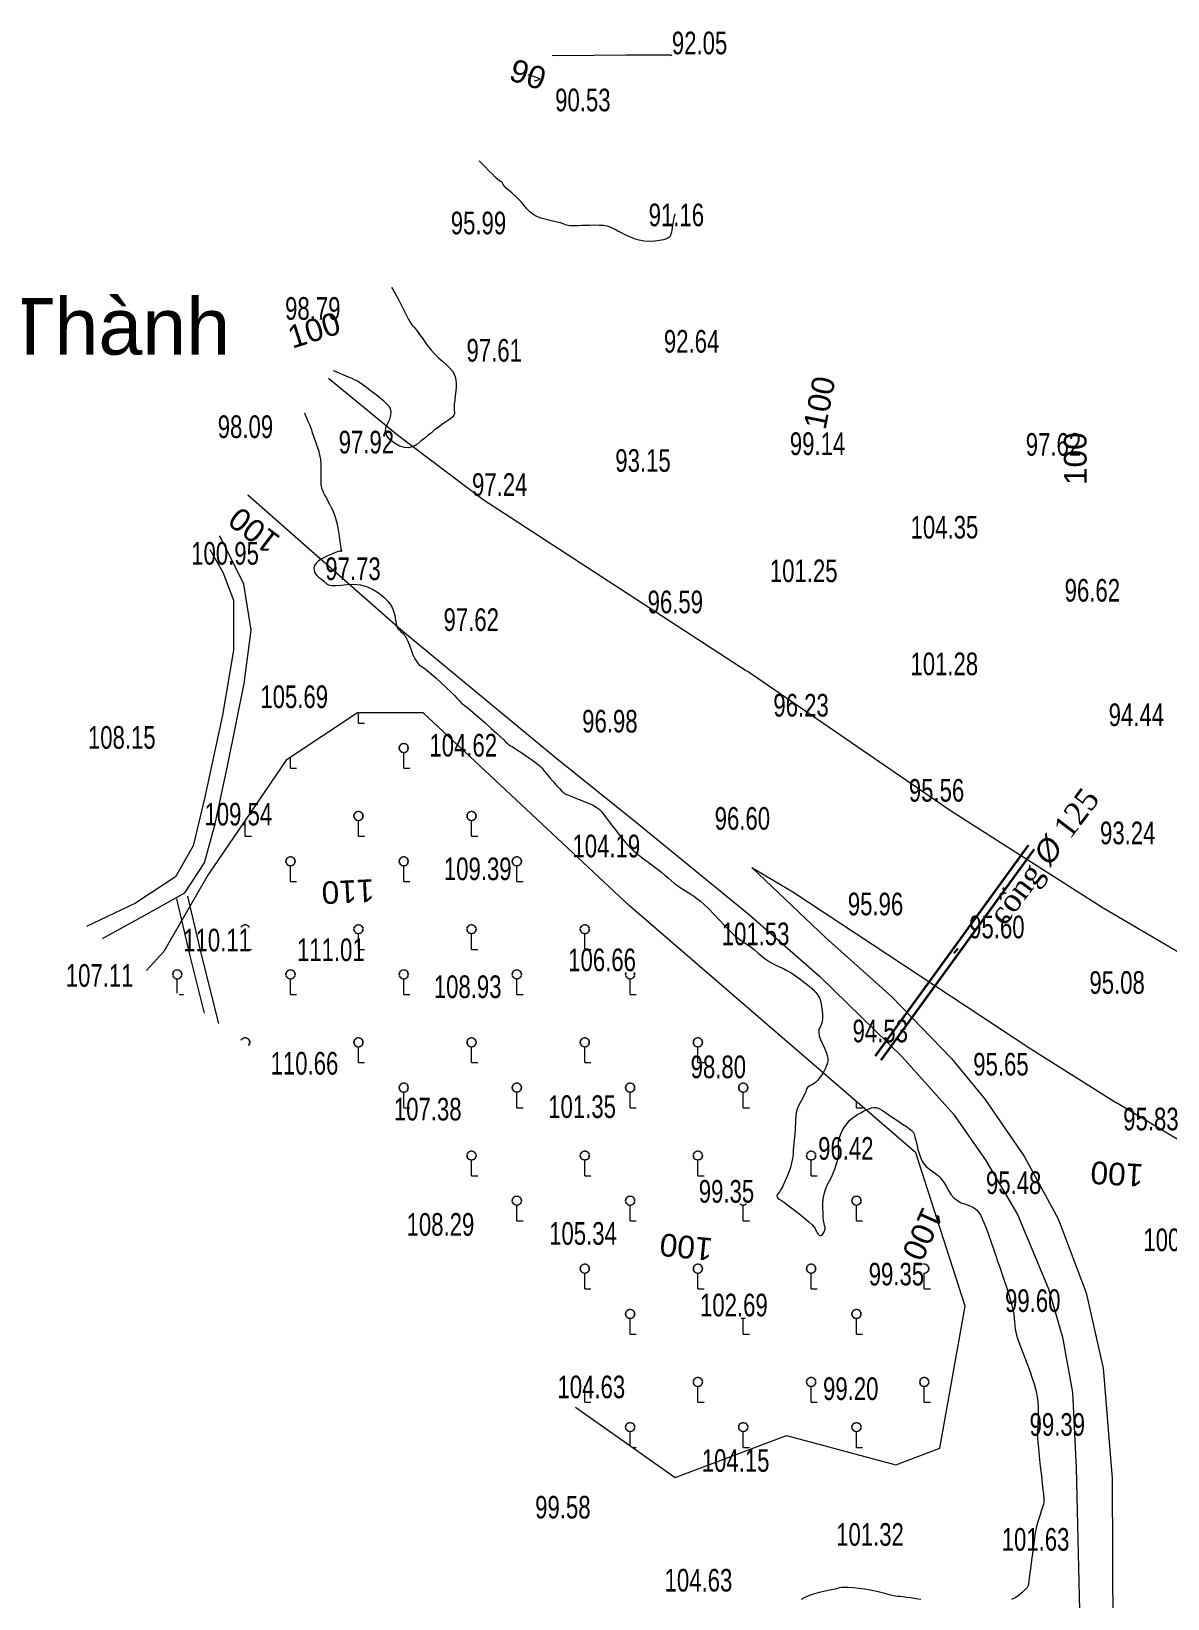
# Model space of a CAD drawing. Header units: metres. Extents: x 431726 to 434411, y 2469261 to 2472412.
# Drawn here: x 432888.2 to 433089, y 2471557.3 to 2471834.2 of the extents above; entities that cross this region are included whole.
import ezdxf
from ezdxf.enums import TextEntityAlignment as Align

# ---------------------------------------------------------------- set-up
doc = ezdxf.new("R2010")
doc.units = ezdxf.units.M
doc.header["$MEASUREMENT"] = 0
doc.linetypes.add('ACAD_ISO02W100', pattern=[15, 12, -3])
for name, color, linetype, lineweight in [('1', 8, 'Continuous', 18), ('CAO DO', 8, 'Continuous', 18), ('cong-ks', 8, 'ACAD_ISO02W100', 18), ('duong be tong-ks', 8, 'Continuous', 18), ('duong dat-ks', 8, 'Continuous', 18), ('duong nhua-ks', 8, 'Continuous', 18), ('GHICHUTHUYHE', 8, 'Continuous', 18), ('mat nuoc-ks', 8, 'DUONG_MEP_NUOC', 18), ('MH_DongMuc', 8, 'Continuous', 18), ('MH_DongMuc_Con', 8, 'Continuous', 18), ('ranh gioi thuc vat-ks', 8, 'RAO_T_VAT', 18), ('thuc vat-ks', 8, 'Continuous', 18)]:
    doc.layers.add(name, color=color, linetype=linetype, lineweight=lineweight)
doc.styles.add('ghi chu thuy he', font='VNTIMEI.TTF')
doc.styles.add('ks_ten cong trinh', font='VNARIAL.TTF')
doc.styles.get("Standard").update_dxf_attribs({"font": 'arial.ttf'})
doc.styles.add('Style-STANDARD', font='STANDARD.shx')
doc.linetypes.add('DUONG_MEP_NUOC', pattern='A,0.2,[130,ltypeshp.shx,S=0.15,R=0,X=0,Y=0.15],0.05,[130,ltypeshp.shx,S=0.15,R=0,X=0,Y=0.15],1', length=1.25)
doc.linetypes.add('RAO_T_VAT', pattern='A,0,[133,ltypeshp.shx,S=0.34,R=0,X=-0.17,Y=0],-2,[133,ltypeshp.shx,S=0.08,R=0,X=0,Y=0],-1.5,[133,ltypeshp.shx,S=0.08,R=0,X=0,Y=0],-1.5,[133,ltypeshp.shx,S=0.08,R=0,X=0,Y=0],-2', length=7)
doc.dimstyles.get("Standard").update_dxf_attribs({"dimtxt": 0.18, "dimasz": 0.18, "dimexe": 0.18, "dimexo": 0.0625, "dimgap": 0.09, "dimtad": 0, "dimtih": 1, "dimtoh": 1, "dimdec": 4, "dimzin": 0, "dimdsep": 46, "dimtxsty": 'Standard', "dimcen": 0.09, "dimadec": 0, "dimazin": 0, "dimtfac": 1, "dimtdec": 4, "dimtofl": 0, "dimtmove": 0, "dimatfit": 3, "dimfxl": 1, "dimtolj": 1, "dimtzin": 0, "dimarcsym": 0})

# ---------------------------------------------------------------- blocks, each defined once
blk = doc.blocks.new('TerminatorOpen_0.5')
at = {"color": 0, "linetype": 'ByBlock', "lineweight": -2}
for q in [(-1, 0.25), (-1, 0), (-1, -0.25)]:
    blk.add_line((0, 0), q, dxfattribs=at)

msp = doc.modelspace()

# ---------------------------------------------------------------- hatches: boundary and pattern name
at = {"layer": 'mat nuoc-ks', "linetype": 'ACAD_ISO02W100'}
h = msp.add_hatch(dxfattribs=at)
h.set_pattern_fill('MUDST', color=8, scale=10, style=0)
h.paths.add_polyline_path([(432903.17, 2471123.9), (432894.76, 2471129.71), (432891.01, 2471131.03), (432888.36, 2471127.07), (432885.83, 2471119.46), (432889.16, 2471110.06), (432891.11, 2471106.41), (432898.99, 2471106.41), (432900.31, 2471107.74), (432902.43, 2471116.29)])
h.paths.add_polyline_path([(433027.64, 2471331.56), (433034.39, 2471331.56), (433040.57, 2471336.75), (433050.82, 2471337.78), (433065.85, 2471337.78), (433069.98, 2471339.55), (433072.27, 2471345.74), (433069.32, 2471352.25), (433041.39, 2471364.62), (433028.41, 2471362.63), (433016.17, 2471358.58), (433014.63, 2471355.86), (433021.41, 2471340.31)])
h.paths.add_polyline_path([(432885.71, 2471212.69), (432897.01, 2471218.23), (432907.45, 2471225.26), (432903.61, 2471242.61), (432900.84, 2471242.61), (432887.74, 2471234.1), (432876.76, 2471224.19), (432876.76, 2471221.21)])
h.paths.add_polyline_path([(432785.26, 2471259.7), (432793.21, 2471259.7), (432793.21, 2471268.54), (432785.26, 2471268.54)], flags=24)
h.paths.add_polyline_path([(432941.8, 2471566.88), (432949.75, 2471566.88), (432949.75, 2471575.72), (432941.8, 2471575.72)], flags=24)
h.paths.add_polyline_path([(432891.56, 2471115.48), (432899.51, 2471115.48), (432899.51, 2471124.32), (432891.56, 2471124.32)], flags=24)
h.paths.add_polyline_path([(432888.2, 2471221.78), (432896.15, 2471221.78), (432896.15, 2471230.61), (432888.2, 2471230.61)], flags=24)
h.paths.add_polyline_path([(432873.48, 2471193.21), (432881.44, 2471193.21), (432881.44, 2471202.04), (432873.48, 2471202.04)], flags=24)
h.paths.add_polyline_path([(432764.94, 2471185.99), (432772.89, 2471185.99), (432772.89, 2471194.83), (432764.94, 2471194.83)], flags=24)
h.paths.add_polyline_path([(432643.95, 2471489.06), (432651.91, 2471489.06), (432651.91, 2471497.9), (432643.95, 2471497.9)], flags=24)
h.paths.add_polyline_path([(432707.1, 2471426.25), (432715.05, 2471426.25), (432715.05, 2471435.08), (432707.1, 2471435.08)], flags=9)
h.paths.add_polyline_path([(433036.29, 2471344.28), (433044.25, 2471344.28), (433044.25, 2471353.12), (433036.29, 2471353.12)], flags=24)
h.paths.add_polyline_path([(432920.3, 2471342.33), (432928.26, 2471342.33), (432928.26, 2471351.16), (432920.3, 2471351.16)], flags=24)
h.paths.add_polyline_path([(432905.28, 2471445.31), (432913.24, 2471445.31), (432913.24, 2471454.14), (432905.28, 2471454.14)], flags=9)
h.paths.add_polyline_path([(432883.15, 2471207.23), (432875.63, 2471216.06), (432861.54, 2471198.85), (432862.05, 2471196.79), (432870.25, 2471184.76), (432880.16, 2471177.31), (432894.76, 2471191.15)])
at = {"layer": 'thuc vat-ks'}
h = msp.add_hatch(dxfattribs=at)
h.set_pattern_fill('217B', color=8, scale=20, style=0, pattern_type=2)
h.set_pattern_definition([(0, (14.8, 7.6), (0, 20), [0, -20]), (0, (14.76, 7.848), (0, 20), [0, -20]), (0, (14.648, 8.07), (0, 20), [0, -20]), (0, (14.47, 8.248), (0, 20), [0, -20]), (0, (14.248, 8.36), (0, 20), [0, -20]), (0, (14, 8.4), (0, 20), [0, -20]), (0, (13.752, 8.36), (0, 20), [0, -20]), (0, (13.53, 8.248), (0, 20), [0, -20]), (0, (13.352, 8.07), (0, 20), [0, -20]), (0, (13.24, 7.848), (0, 20), [0, -20]), (0, (13.2, 7.6), (0, 20), [0, -20]), (0, (13.24, 7.352), (0, 20), [0, -20]), (0, (13.352, 7.13), (0, 20), [0, -20]), (0, (13.53, 6.952), (0, 20), [0, -20]), (0, (13.752, 6.84), (0, 20), [0, -20]), (0, (14, 6.8), (0, 20), [0, -20]), (0, (14.248, 6.84), (0, 20), [0, -20]), (0, (14.47, 6.952), (0, 20), [0, -20]), (0, (14.648, 7.13), (0, 20), [0, -20]), (0, (14.76, 7.352), (0, 20), [0, -20]), (0, (6.76, 15.352), (0, 20), [0, -20]), (0, (6.648, 15.13), (0, 20), [0, -20]), (0, (6.47, 14.952), (0, 20), [0, -20]), (0, (6.248, 14.84), (0, 20), [0, -20]), (0, (6, 14.8), (0, 20), [0, -20]), (0, (5.752, 14.84), (0, 20), [0, -20]), (0, (5.53, 14.952), (0, 20), [0, -20]), (0, (5.352, 15.13), (0, 20), [0, -20]), (0, (5.24, 15.352), (0, 20), [0, -20]), (0, (5.2, 15.6), (0, 20), [0, -20]), (0, (5.24, 15.848), (0, 20), [0, -20]), (0, (5.352, 16.07), (0, 20), [0, -20]), (0, (5.53, 16.248), (0, 20), [0, -20]), (0, (5.752, 16.36), (0, 20), [0, -20]), (0, (6, 16.4), (0, 20), [0, -20]), (0, (6.248, 16.36), (0, 20), [0, -20]), (0, (6.47, 16.248), (0, 20), [0, -20]), (0, (6.648, 16.07), (0, 20), [0, -20]), (0, (6.76, 15.848), (0, 20), [0, -20]), (0, (6.8, 15.6), (0, 20), [0, -20]), (0, (14, 4), (0, 20), [1.086, -18.914]), (0, (6, 12), (0, 20), [1.086, -18.914]), (90, (14, 4), (-20, 1e-15), [2.8, -17.2]), (90, (6, 12), (-20, 1e-15), [2.8, -17.2])])
h.paths.add_polyline_path([(432984.29, 2471612.64), (432984.37, 2471591.12), (433001.96, 2471578.7), (433021.64, 2471586.11), (433040.99, 2471580.95), (433048.73, 2471583.85), (433053.25, 2471608.98), (433044.54, 2471636.05), (432993.9, 2471679.68), (432957.45, 2471713.83), (432945.84, 2471713.83), (432933.25, 2471705.45), (432919.38, 2471685.15), (432911.64, 2471671.62), (432908.57, 2471668.26)])

# ---------------------------------------------------------------- linework, layer by layer
at = {"layer": 'cong-ks', "color": 8, "ltscale": 0.05, "const_width": 0.4, "elevation": 94.84}
for points in [[(433037.34, 2471653.15), (433064.43, 2471690.45)], [(433038.35, 2471652.42), (433065.44, 2471689.72)]]:
    msp.add_lwpolyline(points, dxfattribs=at)
at = {"layer": 'duong be tong-ks', "color": 8, "linetype": 'Continuous', "lineweight": 0}
for points in [[(432919.78, 2471742.68), (432922.04, 2471738.67), (432923.93, 2471733.75), (432923.93, 2471724.9), (432921.99, 2471713.38), (432918.81, 2471698.67), (432916.8, 2471690.29), (432913.68, 2471684.83), (432906.6, 2471680.18), (432897.96, 2471676.06)], [(432900.81, 2471673.96), (432901.18, 2471674.19), (432908.38, 2471678.09), (432915.37, 2471681.99), (432918.83, 2471687.29), (432920.71, 2471694.17), (432922.94, 2471704.66), (432925.83, 2471718.98), (432927.05, 2471728.4), (432925.78, 2471736.57), (432921.88, 2471744.37), (432921.45, 2471745.09)]]:
    msp.add_lwpolyline(points, dxfattribs=at)
at = {"layer": 'duong dat-ks', "color": 8, "linetype": 'Continuous', "lineweight": 0}
for points in [[(432918.8, 2471660.75), (432916.28, 2471670.88), (432913.9, 2471680.94)], [(432921.33, 2471658.89), (432918.22, 2471671.35), (432915.85, 2471681.4)]]:
    msp.add_lwpolyline(points, dxfattribs=at)
at = {"layer": 'duong nhua-ks', "color": 8, "lineweight": 0}
for points in [[(432940.75, 2471772.96), (432952.9, 2471762.93), (432968.04, 2471751.49), (433014.6, 2471721.23)], [(432926.48, 2471752.36), (432953.54, 2471728.55), (432980.78, 2471705.96), (432995.13, 2471694.46), (432995.13, 2471694.46)], [(433014.69, 2471721.23), (433014.69, 2471721.23), (433014.69, 2471721.23), (433050.65, 2471696.55), (433077.59, 2471679.38), (433119.6, 2471654.76), (433151.03, 2471638.03), (433174.36, 2471626.83), (433196.14, 2471617.93), (433212.68, 2471613.9), (433226.93, 2471612.3), (433238.48, 2471612.15), (433250.9, 2471613.69), (433262.05, 2471617.2), (433271.12, 2471620.99), (433279.23, 2471625.59), (433293.35, 2471635.18)], [(433014.69, 2471721.23), (433014.69, 2471721.23), (433014.69, 2471721.23), (433050.65, 2471696.55), (433077.59, 2471679.38), (433119.6, 2471654.76), (433151.03, 2471638.03), (433174.36, 2471626.83), (433196.14, 2471617.93), (433212.68, 2471613.9), (433226.93, 2471612.3), (433238.48, 2471612.15), (433250.9, 2471613.69), (433262.05, 2471617.2), (433271.12, 2471620.99), (433279.23, 2471625.59), (433293.35, 2471635.18)], [(432995.13, 2471694.46), (432995.13, 2471694.46), (433015.13, 2471678.12), (433027.54, 2471667.21), (433042.12, 2471653.01), (433051.19, 2471642.9), (433056.9, 2471634.7), (433062.47, 2471625.18), (433067.96, 2471612.04), (433070.41, 2471603.5), (433072.19, 2471593.68), (433072.84, 2471580.4), (433073.62, 2471547.66), (433073.98, 2471530), (433073.98, 2471530)], [(433015.52, 2471686.51), (433028.56, 2471674.1), (433040.22, 2471663.66), (433050.8, 2471652.72), (433056.75, 2471645.48), (433063.72, 2471635.37), (433069.65, 2471624.38), (433074.64, 2471611.29), (433077.59, 2471598.01), (433079.19, 2471578.49), (433079.33, 2471550.94), (433080.47, 2471530.36)], [(433015.52, 2471686.51), (433022.79, 2471682.16), (433064.84, 2471654.46), (433079.96, 2471644.91)], [(433095.7, 2471556.26), (433101.14, 2471562.67), (433110.56, 2471570.09), (433119.65, 2471575.29), (433129.63, 2471579.03), (433140.45, 2471581.18), (433150.08, 2471581.8), (433161.93, 2471581.7), (433172.24, 2471579.77), (433186.71, 2471576.18), (433204.28, 2471570.17), (433223.24, 2471564.36), (433226.56, 2471563.7), (433211.77, 2471571.28), (433175.6, 2471589.49), (433136.6, 2471611), (433079.96, 2471644.91)]]:
    msp.add_lwpolyline(points, dxfattribs=at)
at = {"layer": 'MH_DongMuc', "color": 8, "lineweight": 0, "elevation": 90}
msp.add_lwpolyline([(432975.97, 2471826.65), (432976.92, 2471826.34), (432977.58, 2471826.09), (432977.95, 2471825.91), (432978.02, 2471825.8), (432977.94, 2471825.72), (432977.84, 2471825.65), (432977.71, 2471825.6), (432977.56, 2471825.55), (432977.38, 2471825.52), (432977.14, 2471825.52)], dxfattribs=at)
at = {"layer": 'MH_DongMuc_Con', "color": 8, "lineweight": 0}
for points, elevation in [([(432980.24, 2471829.99), (432980.24, 2471829.99), (432987.6, 2471830.04), (432993.34, 2471830.08), (432997.45, 2471830.11), (432999.94, 2471830.12), (433000.81, 2471830.12), (433000.87, 2471830.11), (433000.92, 2471830.1), (433000.97, 2471830.1), (433001.02, 2471830.09), (433001.07, 2471830.1), (433001.11, 2471830.09), (433001.16, 2471830.09), (433001.2, 2471830.07), (433001.24, 2471830.05), (433001.28, 2471830.02), (433001.37, 2471829.93)], 92), ([(433001.93, 2471801.99), (433001.68, 2471800.98), (433001.62, 2471800.66), (433001.56, 2471800.31), (433001.51, 2471799.93), (433001.46, 2471799.53), (433001.4, 2471799.13), (433001.33, 2471798.78), (433001.24, 2471798.46), (433001.14, 2471798.19), (433001.02, 2471797.96), (433000.82, 2471797.76), (433000.44, 2471797.58), (432999.91, 2471797.43), (432999.21, 2471797.29), (432998.35, 2471797.18), (432997.42, 2471797.13), (432996.51, 2471797.17), (432995.63, 2471797.32), (432994.78, 2471797.56), (432993.95, 2471797.91), (432993.17, 2471798.28), (432992.48, 2471798.62), (432991.88, 2471798.93), (432991.36, 2471799.21), (432990.92, 2471799.45), (432990.48, 2471799.65), (432989.95, 2471799.8), (432989.31, 2471799.91), (432988.58, 2471799.96), (432987.76, 2471799.97), (432986.92, 2471799.95), (432986.16, 2471799.93), (432985.47, 2471799.91), (432984.86, 2471799.88), (432984.33, 2471799.86), (432983.86, 2471799.85), (432983.44, 2471799.87), (432983.08, 2471799.92), (432982.77, 2471800), (432982.51, 2471800.1), (432982.2, 2471800.23), (432981.74, 2471800.38), (432981.12, 2471800.54), (432980.35, 2471800.72), (432979.42, 2471800.92), (432978.47, 2471801.16), (432977.64, 2471801.48), (432976.91, 2471801.88), (432976.3, 2471802.35), (432975.79, 2471802.89), (432975.33, 2471803.47), (432974.83, 2471804.04), (432974.29, 2471804.61), (432973.71, 2471805.16), (432973.1, 2471805.71), (432972.53, 2471806.21), (432972.08, 2471806.62), (432971.77, 2471806.94), (432971.58, 2471807.17), (432971.52, 2471807.32), (432971.5, 2471807.41), (432971.46, 2471807.5), (432971.38, 2471807.58), (432971.27, 2471807.65), (432971.13, 2471807.72), (432970.92, 2471807.85), (432970.61, 2471808.11), (432970.2, 2471808.49), (432969.68, 2471808.99), (432969.07, 2471809.62), (432968.43, 2471810.29), (432967.83, 2471810.9), (432967.35, 2471811.39)], 92), ([(432951.87, 2471789.02), (432951.91, 2471788.94), (432952.49, 2471787.93), (432953.02, 2471786.99), (432953.48, 2471786.13), (432953.89, 2471785.33), (432954.24, 2471784.6), (432954.56, 2471783.94), (432954.88, 2471783.35), (432955.18, 2471782.84), (432955.48, 2471782.4), (432955.78, 2471782.04), (432956.09, 2471781.67), (432956.44, 2471781.22), (432956.83, 2471780.68), (432957.27, 2471780.07), (432957.75, 2471779.37), (432958.27, 2471778.64), (432958.85, 2471777.93), (432959.48, 2471777.25), (432960.17, 2471776.58), (432960.9, 2471775.94), (432961.6, 2471775.32), (432962.18, 2471774.73), (432962.62, 2471774.18), (432962.94, 2471773.67), (432963.13, 2471773.18), (432963.24, 2471772.68), (432963.29, 2471772.09), (432963.29, 2471771.42), (432963.24, 2471770.67), (432963.14, 2471769.84), (432963.03, 2471769.03), (432962.96, 2471768.34), (432962.93, 2471767.77), (432962.94, 2471767.31), (432962.99, 2471766.97), (432963, 2471766.69), (432962.9, 2471766.4), (432962.69, 2471766.11), (432962.36, 2471765.81), (432961.92, 2471765.51), (432961.42, 2471765.19), (432960.92, 2471764.86), (432960.42, 2471764.5), (432959.93, 2471764.13), (432959.43, 2471763.74), (432958.91, 2471763.32), (432958.35, 2471762.87), (432957.75, 2471762.38), (432957.11, 2471761.87), (432956.44, 2471761.31), (432955.71, 2471760.86), (432954.94, 2471760.65), (432954.13, 2471760.68), (432953.27, 2471760.95), (432952.37, 2471761.46), (432951.58, 2471762.1), (432951.06, 2471762.78), (432950.83, 2471763.48), (432950.87, 2471764.22), (432951.19, 2471764.99), (432951.56, 2471765.73), (432951.77, 2471766.4), (432951.82, 2471767), (432951.7, 2471767.51), (432951.42, 2471767.96), (432951.01, 2471768.39), (432950.49, 2471768.87), (432949.88, 2471769.4), (432949.16, 2471769.99), (432948.34, 2471770.63), (432947.52, 2471771.25), (432946.81, 2471771.76), (432946.21, 2471772.17), (432945.72, 2471772.48), (432945.33, 2471772.68), (432944.89, 2471772.88), (432944.26, 2471773.15), (432943.43, 2471773.5), (432942.39, 2471773.94), (432941.64, 2471774.25)], 98), ([(432936.5, 2471766.82), (432936.62, 2471766.49), (432936.84, 2471765.96), (432937.03, 2471765.5), (432937.21, 2471765.11), (432937.36, 2471764.76), (432937.5, 2471764.44), (432937.61, 2471764.13), (432937.71, 2471763.85), (432937.78, 2471763.58), (432937.86, 2471763.28), (432938, 2471762.87), (432938.18, 2471762.35), (432938.41, 2471761.73), (432938.69, 2471761), (432938.96, 2471760.21), (432939.16, 2471759.41), (432939.3, 2471758.59), (432939.37, 2471757.76), (432939.38, 2471756.91), (432939.36, 2471756.11), (432939.35, 2471755.44), (432939.35, 2471754.88), (432939.35, 2471754.44), (432939.37, 2471754.13), (432939.41, 2471753.85), (432939.5, 2471753.52), (432939.64, 2471753.14), (432939.84, 2471752.71), (432940.08, 2471752.24), (432940.35, 2471751.73), (432940.63, 2471751.21), (432940.91, 2471750.68), (432941.19, 2471750.13), (432941.47, 2471749.57), (432941.74, 2471748.95), (432941.99, 2471748.23), (432942.2, 2471747.41), (432942.38, 2471746.49), (432942.54, 2471745.47), (432942.67, 2471744.51), (432942.77, 2471743.75), (432942.85, 2471743.2), (432942.9, 2471742.85), (432942.93, 2471742.72), (432942.94, 2471742.68), (432942.96, 2471742.64), (432942.98, 2471742.58), (432943, 2471742.51), (432943.03, 2471742.43), (432943.05, 2471742.36), (432943.04, 2471742.32), (432943.02, 2471742.31), (432942.98, 2471742.33), (432942.92, 2471742.38), (432942.76, 2471742.4), (432942.44, 2471742.32), (432941.95, 2471742.15), (432941.29, 2471741.88), (432940.46, 2471741.51), (432939.64, 2471741.1), (432938.99, 2471740.68), (432938.53, 2471740.27), (432938.25, 2471739.86), (432938.15, 2471739.45), (432938.18, 2471739.06), (432938.28, 2471738.7), (432938.44, 2471738.37), (432938.67, 2471738.07), (432938.98, 2471737.81), (432939.29, 2471737.58), (432939.54, 2471737.39), (432939.73, 2471737.24), (432939.87, 2471737.11), (432939.94, 2471737.03), (432940.01, 2471736.95), (432940.11, 2471736.86), (432940.24, 2471736.76), (432940.4, 2471736.64), (432940.59, 2471736.51), (432940.89, 2471736.39), (432941.39, 2471736.34), (432942.08, 2471736.34), (432942.96, 2471736.39), (432944.03, 2471736.51), (432945.18, 2471736.56), (432946.31, 2471736.43), (432947.42, 2471736.13), (432948.5, 2471735.66), (432949.55, 2471735.01), (432950.5, 2471734.25), (432951.27, 2471733.47), (432951.85, 2471732.67), (432952.24, 2471731.84), (432952.46, 2471730.99), (432952.57, 2471730.2), (432952.69, 2471729.57), (432952.8, 2471729.1), (432952.9, 2471728.79), (432953, 2471728.64), (432953.09, 2471728.58), (432953.17, 2471728.51), (432953.24, 2471728.46), (432953.29, 2471728.41), (432953.33, 2471728.36), (432953.38, 2471728.3), (432953.47, 2471728.21), (432953.6, 2471728.09), (432953.78, 2471727.93), (432953.99, 2471727.74), (432954.23, 2471727.47), (432954.48, 2471727.05), (432954.75, 2471726.49), (432955.03, 2471725.79), (432955.33, 2471724.94), (432955.64, 2471724.09), (432955.98, 2471723.38), (432956.33, 2471722.8), (432956.71, 2471722.36), (432957.11, 2471722.05), (432957.58, 2471721.74), (432958.18, 2471721.28), (432958.9, 2471720.68), (432959.74, 2471719.95), (432960.7, 2471719.07), (432961.64, 2471718.19), (432962.4, 2471717.46), (432963, 2471716.87), (432963.42, 2471716.43), (432963.68, 2471716.13), (432963.85, 2471715.91), (432964.03, 2471715.71), (432964.23, 2471715.52), (432964.44, 2471715.35), (432964.65, 2471715.2), (432964.98, 2471714.96), (432965.51, 2471714.53), (432966.25, 2471713.91), (432967.19, 2471713.09), (432968.34, 2471712.09), (432969.48, 2471711.07), (432970.41, 2471710.23), (432971.13, 2471709.57), (432971.64, 2471709.08), (432971.94, 2471708.76), (432972.13, 2471708.55), (432972.33, 2471708.37), (432972.52, 2471708.21), (432972.71, 2471708.08), (432972.9, 2471707.98), (432973.17, 2471707.84), (432973.58, 2471707.58), (432974.15, 2471707.22), (432974.87, 2471706.74), (432975.74, 2471706.16), (432976.6, 2471705.56), (432977.31, 2471705.05), (432977.85, 2471704.62), (432978.24, 2471704.28), (432978.47, 2471704.03), (432978.67, 2471703.77), (432978.96, 2471703.4), (432979.36, 2471702.93), (432979.85, 2471702.35), (432980.44, 2471701.66), (432981.03, 2471700.99), (432981.53, 2471700.44), (432981.93, 2471700.03), (432982.23, 2471699.74), (432982.44, 2471699.57), (432982.69, 2471699.44), (432983.12, 2471699.26), (432983.74, 2471699.01), (432984.54, 2471698.7), (432985.52, 2471698.33), (432986.52, 2471697.93), (432987.35, 2471697.55), (432988.03, 2471697.16), (432988.55, 2471696.79), (432988.91, 2471696.42), (432989.23, 2471696), (432989.65, 2471695.46), (432990.15, 2471694.81), (432990.74, 2471694.04), (432991.43, 2471693.15), (432992.11, 2471692.27), (432992.72, 2471691.51), (432993.24, 2471690.88), (432993.69, 2471690.37), (432994.05, 2471689.99), (432994.35, 2471689.7), (432994.62, 2471689.44), (432994.85, 2471689.23), (432995.05, 2471689.05), (432995.2, 2471688.92), (432995.41, 2471688.77), (432995.73, 2471688.52), (432996.18, 2471688.19), (432996.75, 2471687.78), (432997.44, 2471687.27), (432998.18, 2471686.73), (432998.88, 2471686.19), (432999.55, 2471685.65), (433000.18, 2471685.13), (433000.78, 2471684.61), (433001.35, 2471684.12), (433001.89, 2471683.67), (433002.4, 2471683.28), (433002.89, 2471682.94), (433003.35, 2471682.65), (433003.8, 2471682.37), (433004.28, 2471682.07), (433004.78, 2471681.75), (433005.3, 2471681.4), (433005.84, 2471681.03), (433006.43, 2471680.58), (433007.12, 2471679.97), (433007.9, 2471679.22), (433008.78, 2471678.31), (433009.74, 2471677.26), (433010.71, 2471676.21), (433011.57, 2471675.33), (433012.34, 2471674.61), (433013.02, 2471674.05), (433013.6, 2471673.65), (433014.14, 2471673.31), (433014.72, 2471672.9), (433015.34, 2471672.44), (433015.99, 2471671.91), (433016.67, 2471671.32), (433017.37, 2471670.74), (433018.08, 2471670.21), (433018.8, 2471669.75), (433019.52, 2471669.35), (433020.26, 2471669.01), (433021, 2471668.68), (433021.74, 2471668.29), (433022.5, 2471667.84), (433023.26, 2471667.34), (433024.03, 2471666.78), (433024.74, 2471666.24), (433025.32, 2471665.78), (433025.78, 2471665.41), (433026.12, 2471665.13), (433026.32, 2471664.94), (433026.48, 2471664.78), (433026.64, 2471664.59), (433026.82, 2471664.39), (433027.01, 2471664.16), (433027.21, 2471663.91), (433027.41, 2471663.59), (433027.58, 2471663.17), (433027.74, 2471662.63), (433027.87, 2471661.99), (433027.98, 2471661.23), (433028.04, 2471660.47), (433028.03, 2471659.79), (433027.96, 2471659.2), (433027.81, 2471658.69), (433027.59, 2471658.27), (433027.4, 2471657.85), (433027.35, 2471657.35), (433027.44, 2471656.76), (433027.65, 2471656.08), (433028.01, 2471655.31), (433028.38, 2471654.55), (433028.67, 2471653.87), (433028.86, 2471653.27), (433028.96, 2471652.76), (433028.97, 2471652.34), (433028.89, 2471651.94), (433028.75, 2471651.49), (433028.53, 2471651), (433028.24, 2471650.46), (433027.88, 2471649.87), (433027.5, 2471649.32), (433027.13, 2471648.86), (433026.78, 2471648.51), (433026.44, 2471648.25), (433026.12, 2471648.09), (433025.83, 2471647.97), (433025.59, 2471647.81), (433025.4, 2471647.63), (433025.25, 2471647.41), (433025.16, 2471647.16), (433025.06, 2471646.86), (433024.9, 2471646.49), (433024.69, 2471646.06), (433024.43, 2471645.56), (433024.12, 2471644.99), (433023.81, 2471644.38), (433023.56, 2471643.76), (433023.39, 2471643.14), (433023.28, 2471642.5), (433023.24, 2471641.86), (433023.23, 2471641.22), (433023.21, 2471640.61), (433023.17, 2471640.01), (433023.13, 2471639.44), (433023.08, 2471638.88), (433023.03, 2471638.32), (433022.97, 2471637.73), (433022.92, 2471637.11), (433022.86, 2471636.46), (433022.81, 2471635.78), (433022.73, 2471635.06), (433022.57, 2471634.3), (433022.35, 2471633.49), (433022.06, 2471632.63), (433021.7, 2471631.73), (433021.33, 2471630.87), (433020.99, 2471630.16), (433020.68, 2471629.58), (433020.41, 2471629.14), (433020.18, 2471628.85), (433020.01, 2471628.63), (433019.95, 2471628.43), (433019.99, 2471628.23), (433020.13, 2471628.05), (433020.37, 2471627.89), (433020.75, 2471627.65), (433021.28, 2471627.28), (433021.98, 2471626.77), (433022.83, 2471626.11), (433023.85, 2471625.31), (433024.85, 2471624.51), (433025.63, 2471623.86), (433026.2, 2471623.33), (433026.57, 2471622.95), (433026.72, 2471622.71), (433026.78, 2471622.53), (433026.87, 2471622.34), (433026.97, 2471622.13), (433027.1, 2471621.92), (433027.25, 2471621.69), (433027.42, 2471621.51), (433027.6, 2471621.43), (433027.78, 2471621.46), (433027.97, 2471621.58), (433028.16, 2471621.81), (433028.33, 2471622.09), (433028.44, 2471622.37), (433028.49, 2471622.66), (433028.47, 2471622.94), (433028.4, 2471623.23), (433028.3, 2471623.58), (433028.22, 2471624.08), (433028.16, 2471624.71), (433028.11, 2471625.47), (433028.08, 2471626.38), (433028.1, 2471627.32), (433028.19, 2471628.2), (433028.36, 2471629.01), (433028.61, 2471629.76), (433028.93, 2471630.44), (433029.28, 2471631.1), (433029.61, 2471631.78), (433029.91, 2471632.48), (433030.2, 2471633.2), (433030.46, 2471633.94), (433030.68, 2471634.67), (433030.83, 2471635.35), (433030.91, 2471635.98), (433030.92, 2471636.56), (433030.87, 2471637.1), (433030.82, 2471637.63), (433030.87, 2471638.2), (433031.01, 2471638.79), (433031.24, 2471639.41), (433031.56, 2471640.06), (433031.95, 2471640.69), (433032.36, 2471641.25), (433032.8, 2471641.75), (433033.28, 2471642.18), (433033.78, 2471642.55), (433034.29, 2471642.87), (433034.79, 2471643.15), (433035.28, 2471643.42), (433035.76, 2471643.65), (433036.22, 2471643.86), (433036.67, 2471644.01), (433037.09, 2471644.07), (433037.49, 2471644.06), (433037.87, 2471643.96), (433038.22, 2471643.77), (433038.62, 2471643.51), (433039.13, 2471643.17), (433039.76, 2471642.75), (433040.5, 2471642.26), (433041.35, 2471641.69), (433042.18, 2471641.14), (433042.84, 2471640.69), (433043.35, 2471640.34), (433043.69, 2471640.09), (433043.87, 2471639.94), (433043.97, 2471639.84), (433044.05, 2471639.73), (433044.12, 2471639.62), (433044.17, 2471639.51), (433044.21, 2471639.39), (433044.26, 2471639.19), (433044.36, 2471638.81), (433044.49, 2471638.27), (433044.67, 2471637.55), (433044.89, 2471636.66), (433045.15, 2471635.75), (433045.46, 2471634.96), (433045.83, 2471634.3), (433046.24, 2471633.76), (433046.71, 2471633.35), (433047.18, 2471633.01), (433047.6, 2471632.7), (433047.98, 2471632.41), (433048.31, 2471632.15), (433048.59, 2471631.92), (433048.87, 2471631.64), (433049.17, 2471631.25), (433049.51, 2471630.75), (433049.88, 2471630.14), (433050.27, 2471629.42), (433050.72, 2471628.71), (433051.25, 2471628.1), (433051.85, 2471627.61), (433052.54, 2471627.23), (433053.3, 2471626.96), (433054.05, 2471626.71), (433054.69, 2471626.39), (433055.23, 2471626), (433055.66, 2471625.54), (433055.99, 2471625), (433056.26, 2471624.4), (433056.55, 2471623.74), (433056.83, 2471623.03), (433057.13, 2471622.26), (433057.43, 2471621.44), (433057.72, 2471620.63), (433057.97, 2471619.91), (433058.19, 2471619.26), (433058.38, 2471618.7), (433058.54, 2471618.22), (433058.68, 2471617.76), (433058.85, 2471617.25), (433059.03, 2471616.71), (433059.23, 2471616.12), (433059.45, 2471615.5), (433059.66, 2471614.9), (433059.83, 2471614.41), (433059.96, 2471614.03), (433060.05, 2471613.75), (433060.11, 2471613.58), (433060.14, 2471613.46), (433060.17, 2471613.37), (433060.2, 2471613.29), (433060.22, 2471613.23), (433060.24, 2471613.18), (433060.29, 2471613.04), (433060.4, 2471612.68), (433060.57, 2471612.12), (433060.81, 2471611.35), (433061.11, 2471610.37), (433061.41, 2471609.33), (433061.64, 2471608.39), (433061.81, 2471607.55), (433061.91, 2471606.8), (433061.96, 2471606.15), (433061.98, 2471605.55), (433062.05, 2471604.96), (433062.16, 2471604.39), (433062.3, 2471603.82), (433062.49, 2471603.26), (433062.72, 2471602.62), (433063.02, 2471601.84), (433063.37, 2471600.91), (433063.78, 2471599.83), (433064.25, 2471598.6), (433064.71, 2471597.35), (433065.1, 2471596.23), (433065.42, 2471595.23), (433065.67, 2471594.36), (433065.85, 2471593.61), (433065.97, 2471592.88), (433066.06, 2471592.09), (433066.12, 2471591.22), (433066.13, 2471590.28), (433066.11, 2471589.27), (433066.08, 2471588.3), (433066.05, 2471587.5), (433066.03, 2471586.86), (433066.01, 2471586.38), (433065.99, 2471586.06), (433066.01, 2471585.65), (433066.06, 2471584.91), (433066.17, 2471583.84), (433066.31, 2471582.44), (433066.51, 2471580.7), (433066.7, 2471578.97), (433066.86, 2471577.57), (433066.98, 2471576.52), (433067.05, 2471575.81), (433067.09, 2471575.44), (433067.11, 2471575.25), (433067.12, 2471575.07), (433067.13, 2471574.89), (433067.15, 2471574.73), (433067.15, 2471574.57), (433067.13, 2471574.35), (433067.05, 2471573.96), (433066.9, 2471573.43), (433066.69, 2471572.73), (433066.42, 2471571.88), (433066.14, 2471571.03), (433065.92, 2471570.31), (433065.76, 2471569.73), (433065.65, 2471569.28), (433065.6, 2471568.98), (433065.55, 2471568.59), (433065.47, 2471567.91), (433065.34, 2471566.94), (433065.18, 2471565.67), (433064.97, 2471564.1), (433064.77, 2471562.55), (433064.61, 2471561.35), (433064.5, 2471560.47), (433064.43, 2471559.94), (433064.41, 2471559.73), (433064.4, 2471559.7), (433064.38, 2471559.64), (433064.35, 2471559.57), (433064.31, 2471559.49), (433064.26, 2471559.39), (433064.16, 2471559.25), (433063.97, 2471559.03), (433063.68, 2471558.74), (433063.29, 2471558.38), (433062.82, 2471557.93), (433062.2, 2471557.5), (433061.41, 2471557.15)], 98), ([(433045.41, 2471557.15), (433044.49, 2471557.27), (433043.63, 2471557.4), (433042.88, 2471557.5), (433042.25, 2471557.58), (433041.73, 2471557.64), (433041.33, 2471557.67), (433040.95, 2471557.71), (433040.51, 2471557.78), (433040.01, 2471557.89), (433039.44, 2471558.04), (433038.81, 2471558.22), (433038.11, 2471558.41), (433037.33, 2471558.59), (433036.46, 2471558.76), (433035.5, 2471558.92), (433034.46, 2471559.06), (433033.46, 2471559.18), (433032.62, 2471559.25), (433031.93, 2471559.27), (433031.4, 2471559.25), (433031.03, 2471559.17), (433030.69, 2471559.07), (433030.24, 2471558.96), (433029.68, 2471558.83), (433029.02, 2471558.7), (433028.26, 2471558.56), (433027.44, 2471558.38), (433026.63, 2471558.15), (433025.83, 2471557.87), (433025.04, 2471557.52), (433024.26, 2471557.13)], 98)]:
    msp.add_lwpolyline(points, dxfattribs=dict(at, elevation=elevation))
at = {"layer": 'ranh gioi thuc vat-ks', "color": 8, "lineweight": 0, "ltscale": 3}
msp.add_lwpolyline([(432984.37, 2471591.12), (433001.96, 2471578.7), (433021.64, 2471586.11), (433040.99, 2471580.95), (433048.73, 2471583.85), (433053.25, 2471608.98), (433044.54, 2471636.05), (432993.9, 2471679.68), (432957.45, 2471713.83), (432945.84, 2471713.83), (432933.25, 2471705.45), (432919.38, 2471685.15), (432911.64, 2471671.62), (432908.57, 2471668.26)], dxfattribs=at)

# ---------------------------------------------------------------- texts
at = {"layer": '1', "color": 8, "linetype": 'Continuous', "style": 'ks_ten cong trinh'}
msp.add_text('§i Kim Thµnh', height=10, dxfattribs=at).set_placement((432881.06, 2471777.11), align=Align.CENTER)
at = {"layer": 'CAO DO', "color": 8, "lineweight": 0, "width": 0.7}
for s, p in [('92.05', (433001.41, 2471830.19, 92.05)), ('90.53', (432980.78, 2471820.12, 90.53)), ('91.16', (432997.31, 2471799.81, 91.16)), ('95.99', (432962.34, 2471798.38, 95.99)), ('98.79', (432933.06, 2471783.28, 98.79)), ('92.64', (433000, 2471777.47, 92.64)), ('97.61', (432965.12, 2471775.88, 97.61)), ('98.09', (432921.16, 2471762.38, 98.08)), ('97.92', (432942.53, 2471759.66, 97.92)), ('99.14', (433022.25, 2471759.38, 99.14)), ('97.62', (433063.94, 2471759.25, 97.62)), ('93.15', (432991.41, 2471756.41, 93.15)), ('97.24', (432966.09, 2471752.16, 97.24)), ('104.35', (433043.59, 2471744.62, 104.35)), ('100.95', (432916.47, 2471740, 100.95)), ('97.73', (432940.16, 2471737.28, 97.73)), ('101.25', (433018.72, 2471736.91, 101.25)), ('96.62', (433070.81, 2471733.47, 96.61)), ('96.59', (432997.12, 2471731.41, 96.59)), ('97.62', (432961.06, 2471728.28, 97.62)), ('101.28', (433043.56, 2471720.47, 101.28)), ('105.69', (432928.69, 2471714.66, 105.69)), ('96.23', (433019.34, 2471713.16, 96.23)), ('94.44', (433078.59, 2471711.47, 94.44)), ('96.98', (432985.56, 2471710.34, 96.98)), ('108.15', (432898.22, 2471707.47, 108.15)), ('104.62', (432958.56, 2471706.09, 104.62)), ('95.56', (433043.28, 2471698.12, 95.56)), ('109.54', (432918.81, 2471693.91, 109.54)), ('96.60', (433008.97, 2471693.16, 96.6)), ('93.24', (433077.06, 2471690.59, 93.23)), ('104.19', (432983.84, 2471688.28, 104.19)), ('109.39', (432961.12, 2471684.25, 109.39)), ('95.96', (433032.5, 2471678.03, 95.96)), ('101.53', (433010.22, 2471672.75, 101.53)), ('95.60', (433053.94, 2471673.97, 95.6)), ('110.11', (432915.06, 2471671.66, 110.11)), ('111.01', (432935.16, 2471669.94, 111.01)), ('106.66', (432983.09, 2471668.16, 106.66)), ('107.11', (432894.31, 2471665.41, 107.11)), ('95.08', (433075.19, 2471664.16, 95.08)), ('108.93', (432959.34, 2471663.41, 108.93)), ('94.53', (433033.34, 2471655.59, 94.53)), ('110.66', (432930.5, 2471649.88, 110.66)), ('98.80', (433004.72, 2471649.25, 98.8)), ('95.65', (433054.66, 2471649.72, 95.65)), ('107.38', (432952.28, 2471641.78, 107.38)), ('101.35', (432979.56, 2471642.22, 101.35)), ('95.83', (433081.16, 2471640.03, 95.83)), ('96.42', (433027.25, 2471634.84, 96.42)), ('95.48', (433056.91, 2471628.78, 95.48)), ('99.35', (433006.16, 2471627.25, 99.35)), ('108.29', (432954.53, 2471621.41, 108.29)), ('105.34', (432979.72, 2471619.81, 105.34)), ('100.49', (433084.72, 2471618.69, 100.49)), ('99.35', (433036.19, 2471612.62, 99.35)), ('102.69', (433006.38, 2471607.16, 102.69)), ('99.60', (433060.28, 2471607.94, 99.6)), ('104.63', (432981.19, 2471592.69, 104.63)), ('99.20', (433028.12, 2471592.38, 99.2)), ('99.39', (433064.62, 2471586.06, 99.39)), ('104.15', (433006.69, 2471579.69, 104.15)), ('99.58', (432977.25, 2471571.44, 99.58)), ('101.32', (433030.44, 2471566.62, 101.32)), ('101.63', (433059.69, 2471565.75, 101.63)), ('104.63', (433000.12, 2471558.53, 104.63))]:
    msp.add_text(s, height=4, dxfattribs=at).set_placement(p)
at = {"layer": 'GHICHUTHUYHE', "color": 8, "insert": (433057.03, 2471678.38, -279.6), "char_height": 4, "attachment_point": 1, "rotation": 53.1073, "style": 'ghi chu thuy he'}
msp.add_mtext('cèng {\\fArial|b0|i1|c0|p34;%%C }125', dxfattribs=at)
at = {"layer": 'MH_DongMuc', "color": 8, "lineweight": 0}
for s, rotation, p in [('90', 341.9524, (432975.97, 2471826.65, 90)), ('100', 17.6461, (432938.16, 2471781.47, 100)), ('100', 78.8823, (433027.48, 2471768.62, 100)), ('100', 90.3912, (433072.69, 2471758.73, 100)), ('100', 142.6594, (432927.56, 2471746.03, 100)), ('110', 182.8213, (432944.17, 2471682.21, 110)), ('100', 176.5633, (433080.05, 2471632.31, 100)), ('100', 245.7239, (433045.71, 2471621.71, 100)), ('100', 174.2792, (433003.93, 2471619.41, 100))]:
    msp.add_text(s, height=4, rotation=rotation, dxfattribs=at).set_placement(p, align=Align.MIDDLE)

# ---------------------------------------------------------------- leaders
at = {"layer": 'cong-ks', "color": 8, "lineweight": 0}
msp.add_leader([(433051.93, 2471672.11), (433051.21, 2471671.28)], dimstyle='Standard', override={"dimtxt": 0.2, "dimasz": 0.2, "dimexe": 0.1, "dimexo": 0.1, "dimgap": 0.1, "dimtad": 0, "dimtih": 0, "dimtoh": 0, "dimzin": 1, "dimtxsty": 'Style-STANDARD', "dimadec": 4, "dimazin": 3, "dimatfit": 1, "dimldrblk": 'TerminatorOpen_0.5', "dimtolj": 0, "dimtzin": 11}, dxfattribs=at)

doc.saveas('drawing.dxf')
